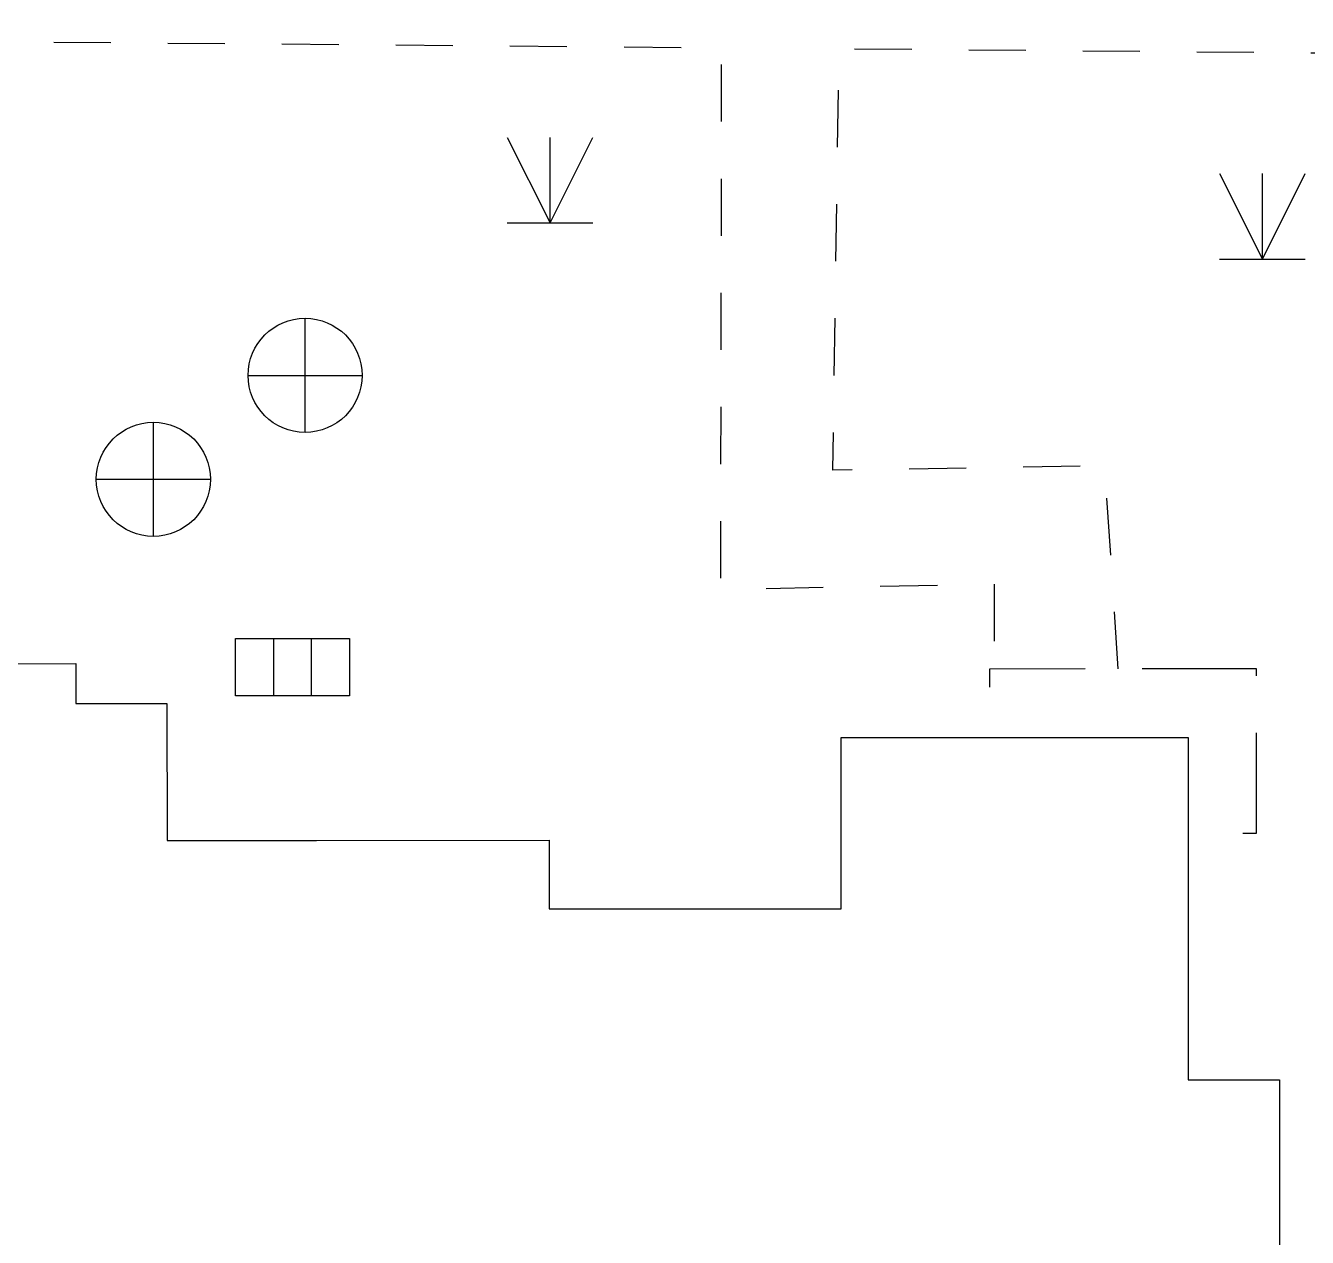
# Model space of a CAD drawing. Extents: x 99002 to 478558, y 2449839 to 2450453.
# Drawn here: x 478508.32 to 478519.55, y 2450268.58 to 2450279.19 of the extents above; entities that cross this region are included whole.
import ezdxf

# ---------------------------------------------------------------- set-up
doc = ezdxf.new("R2010")
doc.units = 0
doc.header["$LTSCALE"] = 0.5
doc.linetypes.add('X5', pattern=[3, 2, -1])
doc.linetypes.add('X6', pattern=[2, 1, -1])
doc.layers.get('0').update_dxf_attribs({"linetype": 'CONTINUOUS'})
for name, color, linetype in [('DLSS', 4, 'CONTINUOUS'), ('GXYZ', 2, 'CONTINUOUS'), ('JMD', 6, 'CONTINUOUS'), ('ZBTZ', 3, 'CONTINUOUS'), ('外墙', 1, 'CONTINUOUS')]:
    doc.layers.add(name, color=color, linetype=linetype)

# ---------------------------------------------------------------- blocks, each defined once
blk = doc.blocks.new('gc043')
for p, q in [((0, -1), (0, 1)), ((-1, 0), (1, 0))]:
    blk.add_line(p, q)
blk.add_circle((0, 0), 1)
blk = doc.blocks.new('gc041')
for p, q in [((-1, 0.5), (1, 0.5)), ((-1, -0.5), (-1, 0.5)), ((-0.33, 0.5), (-0.33, -0.5)), ((0.33, 0.5), (0.33, -0.5)), ((1, 0.5), (1, -0.5)), ((1, -0.5), (-1, -0.5))]:
    blk.add_line(p, q)
blk = doc.blocks.new('gc124')
for p, q in [((-0.75, 1.5), (0, 0)), ((0, 0), (0, 1.5)), ((0, 0), (0.75, 1.5)), ((-0.75, 0), (0.75, 0))]:
    blk.add_line(p, q)

msp = doc.modelspace()

# ---------------------------------------------------------------- linework, layer by layer
at = {"layer": 'DLSS', "color": 4, "linetype": 'X6', "flags": 128}
for points in [[(478517.892, 2450273.559), (478517.776, 2450275.339), (478515.392, 2450275.299), (478515.445, 2450278.993), (478525.857, 2450278.903), (478525.904, 2450287.176), (478528.052, 2450287.155), (478528.065, 2450289.301), (478535.965, 2450289.293)], [(478474.295, 2450282.82), (478475.355, 2450281.531), (478475.764, 2450281.842), (478478.181, 2450279.401), (478500.26, 2450279.123), (478514.414, 2450279.001), (478514.406, 2450274.256), (478516.806, 2450274.303), (478516.806, 2450273.558)]]:
    msp.add_lwpolyline(points, dxfattribs=at)
at = {"layer": 'JMD', "color": 6, "linetype": 'X5', "flags": 128}
msp.add_lwpolyline([(478519.104, 2450273.559), (478516.764, 2450273.558), (478516.765, 2450272.958), (478518.505, 2450272.959), (478518.505, 2450272.119), (478519.105, 2450272.119)], close=True, dxfattribs=at)
at = {"layer": '外墙', "color": 6, "lineweight": -3}
msp.add_lwpolyline([(478505.914, 2450273.604), (478508.754, 2450273.605), (478508.754, 2450273.255), (478509.554, 2450273.255), (478509.555, 2450272.055), (478510.865, 2450272.056), (478512.905, 2450272.057), (478512.905, 2450271.457), (478515.465, 2450271.458), (478515.464, 2450272.958), (478518.505, 2450272.959), (478518.506, 2450269.959), (478519.306, 2450269.959), (478519.308, 2450262.519)], dxfattribs=at)

# ---------------------------------------------------------------- block references
at = {"layer": 'GXYZ', "color": 2, "linetype": 'Continuous', "xscale": 0.5, "yscale": 0.5}
for name, p in [('gc043', (478510.765, 2450276.131, 4.378)), ('gc043', (478509.435, 2450275.22, 4.378)), ('gc041', (478510.654, 2450273.574, 4.353))]:
    msp.add_blockref(name, p, dxfattribs=at)
at = {"layer": 'ZBTZ', "color": 3, "linetype": 'Continuous', "xscale": 0.5, "yscale": 0.5}
for p in [(478512.913, 2450277.466), (478519.157, 2450277.15)]:
    msp.add_blockref('gc124', p, dxfattribs=at)

doc.saveas('drawing.dxf')
